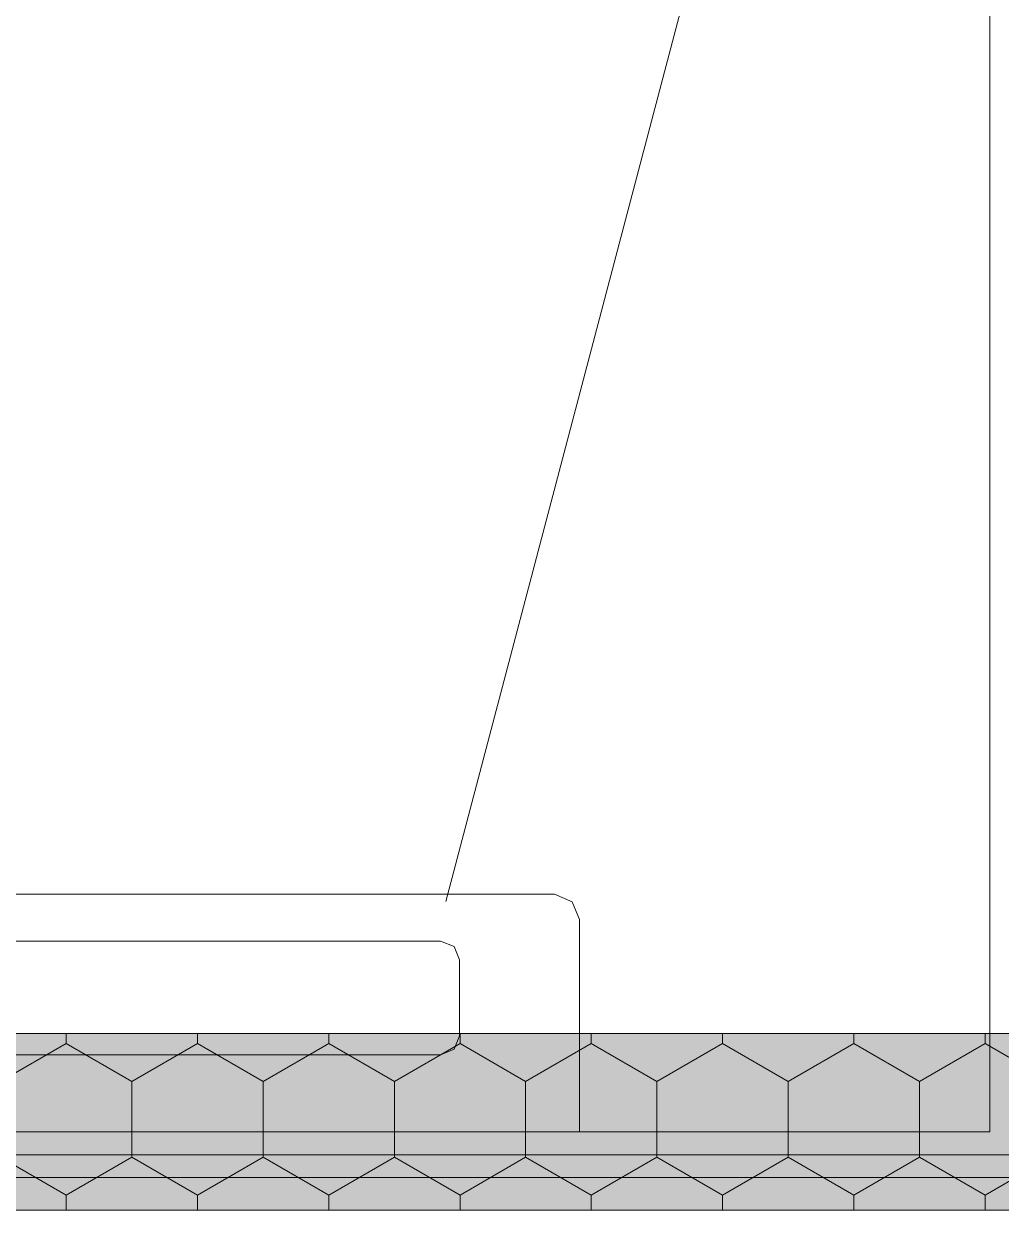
# Model space of a CAD drawing. Header units: millimetres. Extents: x -546 to 1681, y -650 to 1730.
# Drawn here: x 531.828 to 535.697, y 441.761 to 446.459 of the extents above; entities that cross this region are included whole.
import ezdxf

# ---------------------------------------------------------------- set-up
doc = ezdxf.new("R2010")
doc.units = ezdxf.units.MM

msp = doc.modelspace()

# ---------------------------------------------------------------- hatches: boundary and pattern name
at = {"true_color": 0x96e196}
h = msp.add_hatch(color=81, dxfattribs=at)
h.dxf.hatch_style = 2
h.paths.add_polyline_path([(546.2018, 442.4614), (546.2018, 441.7614), (515.4638, 441.7614), (515.4638, 442.4614)])

# ---------------------------------------------------------------- linework, layer by layer
at = {"color": 251, "lineweight": 0, "true_color": 0x646464}
for points in [[(535.6518, 451.1565), (533.4988, 442.9834)], [(528.1778, 443.0124), (533.9278, 443.0124)], [(533.9278, 443.0124), (533.9984, 442.9831), (534.0278, 442.9124)], [(534.0278, 442.9124), (534.0278, 442.0714)], [(533.4778, 442.8274), (531.2048, 442.8274)], [(533.4778, 442.8274), (533.5307, 442.8053), (533.5528, 442.7524)], [(533.5528, 442.4524), (533.5528, 442.7524)], [(533.5528, 442.4524), (533.5311, 442.3992), (533.4778, 442.3774)], [(531.2048, 442.3774), (533.4778, 442.3774)]]:
    msp.add_lwpolyline(points, dxfattribs=at)
at = {"color": 7, "lineweight": 0}
for points in [[(535.6518, 451.1565), (535.6518, 442.0714)], [(546.2018, 442.4614), (515.4638, 442.4614)], [(531.9958, 442.4214), (531.9958, 442.4614)], [(532.5148, 442.4214), (532.5148, 442.4614)], [(533.0348, 442.4214), (533.0348, 442.4614)], [(533.5548, 442.4214), (533.5548, 442.4614)], [(534.0738, 442.4214), (534.0738, 442.4614)], [(534.5938, 442.4214), (534.5938, 442.4614)], [(535.1128, 442.4214), (535.1128, 442.4614)], [(535.6328, 442.4214), (535.6328, 442.4614)], [(531.9958, 442.4214), (531.7358, 442.2714)], [(532.2548, 442.2714), (531.9958, 442.4214)], [(532.5148, 442.4214), (532.2548, 442.2714)], [(532.7748, 442.2714), (532.5148, 442.4214)], [(533.0348, 442.4214), (532.7748, 442.2714)], [(533.2948, 442.2714), (533.0348, 442.4214)], [(533.5548, 442.4214), (533.2948, 442.2714)], [(533.8138, 442.2714), (533.5548, 442.4214)], [(534.0738, 442.4214), (533.8138, 442.2714)], [(534.3338, 442.2714), (534.0738, 442.4214)], [(534.5938, 442.4214), (534.3338, 442.2714)], [(534.8538, 442.2714), (534.5938, 442.4214)], [(535.1128, 442.4214), (534.8538, 442.2714)], [(535.3728, 442.2714), (535.1128, 442.4214)], [(535.6328, 442.4214), (535.3728, 442.2714)], [(535.8928, 442.2714), (535.6328, 442.4214)], [(532.2548, 441.9714), (532.2548, 442.2714)], [(532.7748, 441.9714), (532.7748, 442.2714)], [(533.2948, 441.9714), (533.2948, 442.2714)], [(533.8138, 441.9714), (533.8138, 442.2714)], [(534.3338, 441.9714), (534.3338, 442.2714)], [(534.8538, 441.9714), (534.8538, 442.2714)], [(535.3728, 441.9714), (535.3728, 442.2714)], [(535.6518, 442.0714), (526.5118, 442.0714)], [(535.7418, 441.9814), (526.4218, 441.9814)], [(531.9958, 441.8214), (531.7358, 441.9714)], [(532.2548, 441.9714), (531.9958, 441.8214)], [(532.5148, 441.8214), (532.2548, 441.9714)], [(532.7748, 441.9714), (532.5148, 441.8214)], [(533.0348, 441.8214), (532.7748, 441.9714)], [(533.2948, 441.9714), (533.0348, 441.8214)], [(533.5548, 441.8214), (533.2948, 441.9714)], [(533.8138, 441.9714), (533.5548, 441.8214)], [(534.0738, 441.8214), (533.8138, 441.9714)], [(534.3338, 441.9714), (534.0738, 441.8214)], [(534.5938, 441.8214), (534.3338, 441.9714)], [(534.8538, 441.9714), (534.5938, 441.8214)], [(535.1128, 441.8214), (534.8538, 441.9714)], [(535.3728, 441.9714), (535.1128, 441.8214)], [(535.6328, 441.8214), (535.3728, 441.9714)], [(535.8928, 441.9714), (535.6328, 441.8214)], [(526.3318, 441.8914), (536.4318, 441.8914)], [(531.9958, 441.7614), (531.9958, 441.8214)], [(532.5148, 441.7614), (532.5148, 441.8214)], [(533.0348, 441.7614), (533.0348, 441.8214)], [(533.5548, 441.7614), (533.5548, 441.8214)], [(534.0738, 441.7614), (534.0738, 441.8214)], [(534.5938, 441.7614), (534.5938, 441.8214)], [(535.1128, 441.7614), (535.1128, 441.8214)], [(535.6328, 441.7614), (535.6328, 441.8214)], [(515.4638, 441.7614), (546.9018, 441.7614)], [(526.2018, 441.7614), (536.4318, 441.7614)]]:
    msp.add_lwpolyline(points, dxfattribs=at)

doc.saveas('drawing.dxf')
